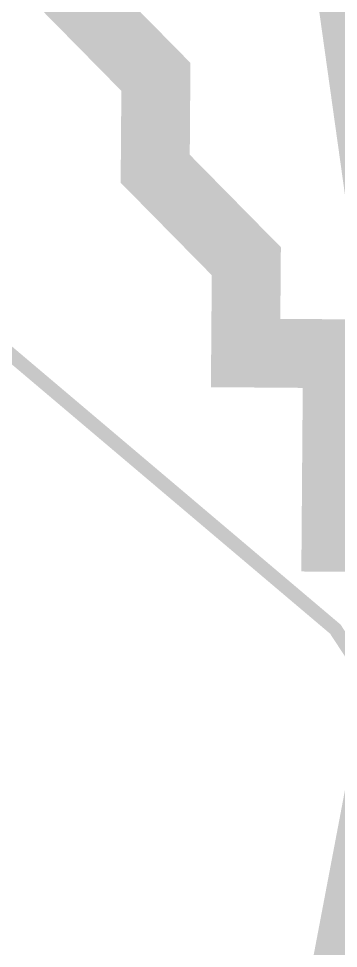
# Model space of a CAD drawing. Header units: metres. Extents: x 326467 to 340077, y 1811030 to 1824953.
# Drawn here: x 328232.31 to 328246.39, y 1813104.47 to 1813145.42 of the extents above; entities that cross this region are included whole.
import ezdxf

# ---------------------------------------------------------------- set-up
doc = ezdxf.new("R2010")
doc.units = ezdxf.units.M
doc.header["$MEASUREMENT"] = 0
for name, color, linetype in [('CRZ LINE FOR RIVER OR CREEK', 84, 'Continuous'), ('HAZARDS LINE', 1, 'Continuous'), ('NDZ-200M FROM CRZ', 30, 'Continuous'), ('SURVEY PLOT BOUNDARY', 35, 'Continuous')]:
    doc.layers.add(name, color=color, linetype=linetype)

# ---------------------------------------------------------------- blocks, each defined once
blk = doc.blocks.new('16')
at = {"layer": 'CRZ LINE FOR RIVER OR CREEK', "ltscale": 0.1, "const_width": 3.032, "flags": 128}
blk.add_lwpolyline([(327485.038, 1812701.881), (327519.352, 1812695.552), (327577.092, 1812724.601), (327604.789, 1812765.65), (327607.506, 1812829.965), (327664.209, 1812989.465), (327769.06, 1813097.956), (327828.018, 1813141.977), (327886.79, 1813161.741), (327934.034, 1813193.513), (327984.378, 1813226.491), (328040.995, 1813230.689), (328113.293, 1813223.644), (328192.933, 1813206.344), (328242.791, 1813176.3), (328250.328, 1813122.545), (328246.114, 1813100.34), (328261.862, 1813045.633), (328328.079, 1812982.451), (328393.859, 1812862.666), (328500.104, 1812715.848), (328586.46, 1812675.187)], dxfattribs=at)
at = {"layer": 'HAZARDS LINE', "lineweight": 18, "const_width": 3.032}
blk.add_lwpolyline([(328234.376, 1813150.972), (328234.345, 1813146.929), (328238.356, 1813142.854), (328238.325, 1813138.811), (328242.336, 1813134.737), (328242.305, 1813130.694), (328246.348, 1813130.663), (328246.316, 1813126.62), (328246.285, 1813122.577), (328250.328, 1813122.545), (328250.296, 1813118.502), (328254.308, 1813114.428), (328254.276, 1813110.385), (328258.319, 1813110.354), (328258.288, 1813106.311), (328258.257, 1813102.268)], dxfattribs=at)
at = {"layer": 'NDZ-200M FROM CRZ', "const_width": 3.032, "flags": 128}
blk.add_lwpolyline([(327485.038, 1812701.881), (327519.352, 1812695.552), (327577.092, 1812724.601), (327604.789, 1812765.65), (327607.506, 1812829.965), (327664.209, 1812989.465), (327769.06, 1813097.956), (327828.018, 1813141.977), (327886.79, 1813161.741), (327934.034, 1813193.513), (327984.378, 1813226.491), (328040.995, 1813230.689), (328113.293, 1813223.644), (328192.933, 1813206.344), (328242.791, 1813176.3), (328250.328, 1813122.545), (328246.114, 1813100.34), (328261.862, 1813045.633), (328328.079, 1812982.451), (328393.859, 1812862.666), (328500.104, 1812715.848), (328586.46, 1812675.187)], dxfattribs=at)
at = {"layer": 'SURVEY PLOT BOUNDARY', "lineweight": 18, "const_width": 0.606}
blk.add_lwpolyline([(328558.475, 1812715.836), (328546.285, 1812707.844), (328494.171, 1812764.852), (328482.199, 1812785.161), (328446.316, 1812850.131), (328346.379, 1812996.461), (328282.137, 1813053.564), (328278.219, 1813069.767), (328246.254, 1813118.534), (328198.057, 1813159.339), (328186.054, 1813175.604), (328194.295, 1813195.757), (328093.765, 1813265.27), (327923.795, 1813242.321), (327757.026, 1813110.179), (327679.627, 1813033.953), (327589.914, 1812933.562), (327544.137, 1812764.097), (327540.063, 1812760.085), (327551.691, 1812695.302), (327507.099, 1812679.473), (327361.79, 1812708.897)], dxfattribs=at)
blk.add_lwpolyline([(328346.379, 1812996.461), (328334.127, 1812980.383), (328322.031, 1812984.519), (328249.454, 1813009.339), (328165.125, 1813082.77), (328161.082, 1813082.801), (328108.905, 1813131.723), (328100.882, 1813139.872), (328105.05, 1813156.013), (328105.112, 1813164.099), (328117.302, 1813172.092), (328194.295, 1813195.757), (328186.054, 1813175.604), (328198.057, 1813159.339), (328246.254, 1813118.534), (328278.219, 1813069.767), (328282.137, 1813053.564)], close=True, dxfattribs=at)

msp = doc.modelspace()

# ---------------------------------------------------------------- block references
msp.add_blockref('16', (0, 0))

doc.saveas('drawing.dxf')
